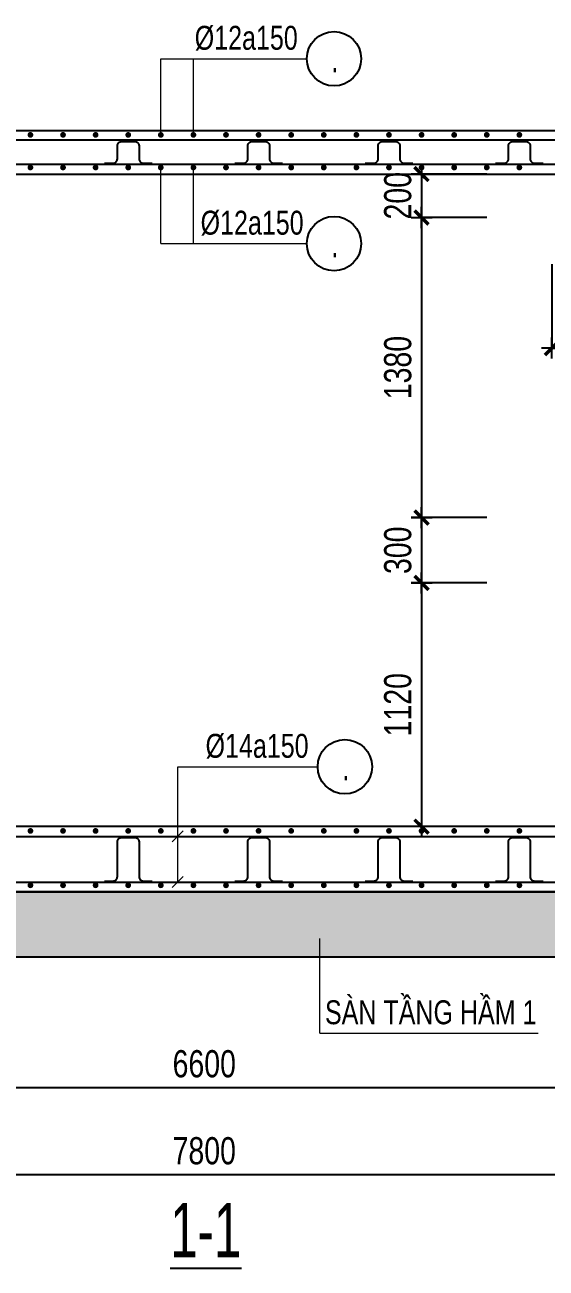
# Model space of a CAD drawing. Extents: x 1229855 to 1302267, y 1135177 to 1201195.
# Drawn here: x 1268784 to 1271183, y 1179424 to 1185140 of the extents above; entities that cross this region are included whole.
import ezdxf
from ezdxf.enums import TextEntityAlignment as Align

# ---------------------------------------------------------------- set-up
doc = ezdxf.new("R2010")
doc.units = 0
doc.header["$LTSCALE"] = 25
doc.header["$MEASUREMENT"] = 0
doc.header["$PDMODE"] = 98
doc.layers.get('0').update_dxf_attribs({"linetype": 'CONTINUOUS'})
doc.layers.get('DEFPOINTS').update_dxf_attribs({"linetype": 'CONTINUOUS'})
for name, color, linetype in [('02.CDC.DIM', 1, 'CONTINUOUS'), ('CDC.02.DIM', 1, 'CONTINUOUS'), ('CDC.03.BORDER', 3, 'CONTINUOUS'), ('CDC.05.STEEL', 4, 'CONTINUOUS'), ('CDC.06.TEXT', 2, 'CONTINUOUS'), ('CDC.10.HATCH', 251, 'CONTINUOUS'), ('CDC.14.STEELNUM', 3, 'CONTINUOUS')]:
    doc.layers.add(name, color=color, linetype=linetype)
doc.layers.add('KCS_CHI', color=1, linetype='CONTINUOUS', lineweight=15)
doc.styles.add('1', font='arial.ttf', dxfattribs={"width": 0.75})
doc.styles.add('arial', font='arial.ttf', dxfattribs={"width": 0.65})
doc.dimstyles.new('DX2', dxfattribs={"dimscale": 0.5, "dimtxt": 250, "dimasz": 0.8, "dimexe": 0, "dimexo": 0, "dimgap": 90, "dimtad": 1, "dimdec": 0, "dimzin": 13, "dimdsep": 46, "dimtxsty": '1', "dimblk1": 'CHEO', "dimblk2": 'CHEO', "dimsah": 1, "dimcen": 0, "dimclrd": 256, "dimclre": 256, "dimclrt": 2, "dimadec": 0, "dimazin": 0, "dimtfac": 1, "dimtdec": 0, "dimtix": 1, "dimtmove": 2, "dimatfit": 3, "dimldrblk": 'CHEO', "dimfxl": 1, "dimtolj": 1, "dimtzin": 13, "dimarcsym": 0})

# ---------------------------------------------------------------- blocks, each defined once
blk = doc.blocks.new('CHEO')
at = {"layer": '02.CDC.DIM'}
for points in [[(-121, 0), (121, 0)], [(0, 121), (0, -121)]]:
    blk.add_lwpolyline(points, dxfattribs=at)
at = {"layer": '02.CDC.DIM', "color": 2, "const_width": 40}
blk.add_lwpolyline([(80, 80), (-80, -81)], dxfattribs=at)
blk = doc.blocks.new('*D270')
at = {"layer": 'CDC.02.DIM', "lineweight": -2, "ltscale": 3, "transparency": 16777216}
for p, q in [((1265710.1, 1180553.8), (1265710.1, 1179853.8)), ((1273510.1, 1180553.8), (1273510.1, 1179853.8)), ((1265710.5, 1179853.8), (1273509.7, 1179853.8))]:
    blk.add_line(p, q, dxfattribs=at)
at = {"layer": 'DEFPOINTS', "color": 0, "ltscale": 3, "transparency": 16777216}
for p in [(1265710.1, 1180553.8), (1273510.1, 1180553.8), (1273510.1, 1179853.8)]:
    blk.add_point(p, dxfattribs=at)
at = {"layer": 'CDC.02.DIM', "lineweight": -2, "ltscale": 3, "transparency": 16777216, "xscale": 0.4, "yscale": 0.4, "zscale": 0.4, "rotation": 180}
blk.add_blockref('CHEO', (1265710.1, 1179853.8), dxfattribs=at)
at = {"layer": 'CDC.02.DIM', "lineweight": -2, "ltscale": 3, "transparency": 16777216, "xscale": 0.4, "yscale": 0.4, "zscale": 0.4}
blk.add_blockref('CHEO', (1273510.1, 1179853.8), dxfattribs=at)
at = {"layer": 'CDC.02.DIM', "color": 2, "ltscale": 3, "transparency": 16777216, "insert": (1269610.1, 1179962.7), "char_height": 125, "attachment_point": 5, "style": '1'}
blk.add_mtext('\\A1;7800', dxfattribs=at)
blk = doc.blocks.new('*D274')
at = {"layer": 'CDC.02.DIM', "lineweight": -2, "ltscale": 3, "transparency": 16777216}
for p, q in [((1266310.1, 1180553.8), (1266310.1, 1180253.8)), ((1272910.1, 1180553.8), (1272910.1, 1180253.8)), ((1266310.5, 1180253.8), (1272909.7, 1180253.8))]:
    blk.add_line(p, q, dxfattribs=at)
at = {"layer": 'DEFPOINTS', "color": 0, "ltscale": 3, "transparency": 16777216}
for p in [(1266310.1, 1180553.8), (1272910.1, 1180553.8), (1272910.1, 1180253.8)]:
    blk.add_point(p, dxfattribs=at)
at = {"layer": 'CDC.02.DIM', "lineweight": -2, "ltscale": 3, "transparency": 16777216, "xscale": 0.4, "yscale": 0.4, "zscale": 0.4, "rotation": 180}
blk.add_blockref('CHEO', (1266310.1, 1180253.8), dxfattribs=at)
at = {"layer": 'CDC.02.DIM', "lineweight": -2, "ltscale": 3, "transparency": 16777216, "xscale": 0.4, "yscale": 0.4, "zscale": 0.4}
blk.add_blockref('CHEO', (1272910.1, 1180253.8), dxfattribs=at)
at = {"layer": 'CDC.02.DIM', "color": 2, "ltscale": 3, "transparency": 16777216, "insert": (1269610.1, 1180362.7), "char_height": 125, "attachment_point": 5, "style": '1'}
blk.add_mtext('\\A1;6600', dxfattribs=at)
blk = doc.blocks.new('_Oblique')
at = {"color": 0, "linetype": 'ByBlock', "lineweight": -2}
blk.add_line((-0.5, -0.5), (0.5, 0.5), dxfattribs=at)
blk = doc.blocks.new('*D277')
at = {"layer": 'CDC.02.DIM', "lineweight": -2, "ltscale": 3, "transparency": 16777216}
for p, q in [((1270609.9, 1184454.2), (1270609.9, 1184454.6)), ((1270910, 1184453.8), (1270609.9, 1184453.8)), ((1270609.9, 1184453.8), (1270609.9, 1184254.1)), ((1270910, 1184254.1), (1270609.9, 1184254.1)), ((1270609.9, 1184253.7), (1270609.9, 1184253.3))]:
    blk.add_line(p, q, dxfattribs=at)
at = {"layer": 'DEFPOINTS', "color": 0, "ltscale": 3, "transparency": 16777216}
for p in [(1270910, 1184453.8), (1270609.9, 1184254.1), (1270910, 1184254.1)]:
    blk.add_point(p, dxfattribs=at)
at = {"layer": 'CDC.02.DIM', "lineweight": -2, "ltscale": 3, "transparency": 16777216, "xscale": 0.4, "yscale": 0.4, "zscale": 0.4}
for p, rotation in [((1270609.9, 1184453.8), 270), ((1270609.9, 1184254.1), 90)]:
    blk.add_blockref('CHEO', p, dxfattribs=dict(at, rotation=rotation))
at = {"layer": 'CDC.02.DIM', "color": 2, "ltscale": 3, "transparency": 16777216, "insert": (1270501, 1184354), "char_height": 125, "attachment_point": 5, "rotation": 90, "style": '1'}
blk.add_mtext('\\A1;200', dxfattribs=at)
blk = doc.blocks.new('*D278')
at = {"layer": 'CDC.02.DIM', "lineweight": -2, "ltscale": 3, "transparency": 16777216}
for p, q in [((1270910, 1184254.1), (1270609.9, 1184254.1)), ((1270609.9, 1184253.7), (1270609.9, 1182874.5)), ((1270910, 1182874.1), (1270609.9, 1182874.1))]:
    blk.add_line(p, q, dxfattribs=at)
at = {"layer": 'DEFPOINTS', "color": 0, "ltscale": 3, "transparency": 16777216}
for p in [(1270910, 1184254.1), (1270609.9, 1182874.1), (1270910, 1182874.1)]:
    blk.add_point(p, dxfattribs=at)
at = {"layer": 'CDC.02.DIM', "lineweight": -2, "ltscale": 3, "transparency": 16777216, "xscale": 0.4, "yscale": 0.4, "zscale": 0.4}
for p, rotation in [((1270609.9, 1184254.1), 90), ((1270609.9, 1182874.1), 270)]:
    blk.add_blockref('CHEO', p, dxfattribs=dict(at, rotation=rotation))
at = {"layer": 'CDC.02.DIM', "color": 2, "ltscale": 3, "transparency": 16777216, "insert": (1270501, 1183564.1), "char_height": 125, "attachment_point": 5, "rotation": 90, "style": '1'}
blk.add_mtext('\\A1;1380', dxfattribs=at)
blk = doc.blocks.new('*D279')
at = {"layer": 'CDC.02.DIM', "lineweight": -2, "ltscale": 3, "transparency": 16777216}
for p, q in [((1270910, 1182874.1), (1270609.9, 1182874.1)), ((1270609.9, 1182873.7), (1270609.9, 1182574.5)), ((1270910, 1182574.1), (1270609.9, 1182574.1))]:
    blk.add_line(p, q, dxfattribs=at)
at = {"layer": 'DEFPOINTS', "color": 0, "ltscale": 3, "transparency": 16777216}
for p in [(1270910, 1182874.1), (1270609.9, 1182574.1), (1270910, 1182574.1)]:
    blk.add_point(p, dxfattribs=at)
at = {"layer": 'CDC.02.DIM', "lineweight": -2, "ltscale": 3, "transparency": 16777216, "xscale": 0.4, "yscale": 0.4, "zscale": 0.4}
for p, rotation in [((1270609.9, 1182874.1), 90), ((1270609.9, 1182574.1), 270)]:
    blk.add_blockref('CHEO', p, dxfattribs=dict(at, rotation=rotation))
at = {"layer": 'CDC.02.DIM', "color": 2, "ltscale": 3, "transparency": 16777216, "insert": (1270501, 1182724.1), "char_height": 125, "attachment_point": 5, "rotation": 90, "style": '1'}
blk.add_mtext('\\A1;300', dxfattribs=at)
blk = doc.blocks.new('*D280')
at = {"layer": 'CDC.02.DIM', "lineweight": -2, "ltscale": 3, "transparency": 16777216}
for p, q in [((1270910, 1182574.1), (1270609.9, 1182574.1)), ((1270609.9, 1182573.7), (1270609.9, 1181454.2)), ((1270910, 1181453.8), (1270609.9, 1181453.8))]:
    blk.add_line(p, q, dxfattribs=at)
at = {"layer": 'DEFPOINTS', "color": 0, "ltscale": 3, "transparency": 16777216}
for p in [(1270910, 1182574.1), (1270609.9, 1181453.8), (1270910, 1181453.8)]:
    blk.add_point(p, dxfattribs=at)
at = {"layer": 'CDC.02.DIM', "lineweight": -2, "ltscale": 3, "transparency": 16777216, "xscale": 0.4, "yscale": 0.4, "zscale": 0.4}
for p, rotation in [((1270609.9, 1182574.1), 90), ((1270609.9, 1181453.8), 270)]:
    blk.add_blockref('CHEO', p, dxfattribs=dict(at, rotation=rotation))
at = {"layer": 'CDC.02.DIM', "color": 2, "ltscale": 3, "transparency": 16777216, "insert": (1270501, 1182014), "char_height": 125, "attachment_point": 5, "rotation": 90, "style": '1'}
blk.add_mtext('\\A1;1120', dxfattribs=at)
blk = doc.blocks.new('*D281')
at = {"layer": 'CDC.02.DIM', "lineweight": -2, "ltscale": 3, "transparency": 16777216}
for p, q in [((1271210.1, 1184040), (1271210.1, 1183653.8)), ((1271710.1, 1184040), (1271710.1, 1183653.8)), ((1271210.5, 1183653.8), (1271709.7, 1183653.8))]:
    blk.add_line(p, q, dxfattribs=at)
at = {"layer": 'DEFPOINTS', "color": 0, "ltscale": 3, "transparency": 16777216}
for p in [(1271210.1, 1184040), (1271710.1, 1184040), (1271710.1, 1183653.8)]:
    blk.add_point(p, dxfattribs=at)
at = {"layer": 'CDC.02.DIM', "lineweight": -2, "ltscale": 3, "transparency": 16777216, "xscale": 0.4, "yscale": 0.4, "zscale": 0.4, "rotation": 180}
blk.add_blockref('CHEO', (1271210.1, 1183653.8), dxfattribs=at)
at = {"layer": 'CDC.02.DIM', "lineweight": -2, "ltscale": 3, "transparency": 16777216, "xscale": 0.4, "yscale": 0.4, "zscale": 0.4}
blk.add_blockref('CHEO', (1271710.1, 1183653.8), dxfattribs=at)
at = {"layer": 'CDC.02.DIM', "color": 2, "ltscale": 3, "transparency": 16777216, "insert": (1271460.1, 1183762.7), "char_height": 125, "attachment_point": 5, "style": '1'}
blk.add_mtext('\\A1;500', dxfattribs=at)

msp = doc.modelspace()

# ---------------------------------------------------------------- hatches: boundary and pattern name
at = {"layer": 'CDC.10.HATCH', "ltscale": 3}
h = msp.add_hatch(dxfattribs=at)
h.set_pattern_fill('BT-01', color=256, scale=25, style=0, pattern_type=2)
h.set_pattern_definition([(50, (-9693, 0), (179.315046, -15.688034), [18.75, -206.25]), (355, (-9693, 0), (-34.687833, 188.048033), [15, -165]), (100.4514, (-9678.06, -1.3), (144.627345, 172.359886), [15.935047, -175.285528]), (46.1842, (-9693, 50), (266.810262, -41.379754), [28.125, -309.375]), (96.6356, (-9670.77, 46.55), (233.665676, 243.529468), [23.90257, -262.92825]), (351.1842, (-9693, 50), (233.665486, 243.52965), [22.5, -247.5]), (21, (-9668, 37.5), (149.226763, -100.654723), [18.75, -206.25]), (326, (-9668, 37.5), (60.828833, 181.287511), [15, -165]), (71.4514, (-9655.56, 29.11), (210.055657, 80.632624), [15.935047, -175.285528]), (37.5, (-9693, 0), (3.0399638, 83.2234635), [0, -163, 0, -167.5, 0, -165.625]), (7.5, (-9693, 0), (65.7673844, 98.602928), [0, -95.5, 0, -159.25, 0, -63.125]), (327.5, (-9748.75, 0), (133.455609, -5.638718), [0, -62.5, 0, -195, 0, -258.75]), (317.5, (-9773.75, 0), (145.796542, 25.0262456), [0, -81.25, 0, -129.5, 0, -183.75]), (45, (-9693, 0), (-75.1300955, 75.1300955), []), (45, (-9693, 30.62), (-75.1300955, 75.1300955), [])])
h.paths.add_polyline_path([(1273586.71, 1181010.1), (1273610.15, 1181010.1), (1273610.15, 1181153.85), (1265610.15, 1181153.85), (1265610.15, 1181010.1), (1265586.71, 1181010.1), (1265633.59, 1180947.6), (1265610.15, 1180947.6), (1265610.15, 1180853.85), (1273610.15, 1180853.85), (1273610.15, 1180947.6), (1273633.59, 1180947.6)])

# ---------------------------------------------------------------- linework, layer by layer
at = {"layer": 'CDC.03.BORDER', "ltscale": 3}
for p, q in [((1265710.15, 1184653.85), (1273510.15, 1184653.85)), ((1266010.15, 1184453.85), (1273210.15, 1184453.85)), ((1272910.15, 1181453.85), (1266310.15, 1181453.85)), ((1273610.15, 1181153.85), (1265610.15, 1181153.85)), ((1265710.15, 1181153.85), (1273510.15, 1181153.85)), ((1273610.15, 1180853.85), (1265610.15, 1180853.85))]:
    msp.add_line(p, q, dxfattribs=at)
at = {"layer": 'CDC.05.STEEL', "ltscale": 3, "const_width": 13.2}
for points in [[(1268803.55, 1184633.85, -1), (1268816.75, 1184633.85, -1)], [(1268953.55, 1184633.85, -1), (1268966.75, 1184633.85, -1)], [(1269103.55, 1184633.85, -1), (1269116.75, 1184633.85, -1)], [(1269253.55, 1184633.85, -1), (1269266.75, 1184633.85, -1)], [(1269403.55, 1184633.85, -1), (1269416.75, 1184633.85, -1)], [(1269553.55, 1184633.85, -1), (1269566.75, 1184633.85, -1)], [(1269703.55, 1184633.85, -1), (1269716.75, 1184633.85, -1)], [(1269853.55, 1184633.85, -1), (1269866.75, 1184633.85, -1)], [(1270003.55, 1184633.85, -1), (1270016.75, 1184633.85, -1)], [(1270153.55, 1184633.85, -1), (1270166.75, 1184633.85, -1)], [(1270303.55, 1184633.85, -1), (1270316.75, 1184633.85, -1)], [(1270453.55, 1184633.85, -1), (1270466.75, 1184633.85, -1)], [(1270603.55, 1184633.85, -1), (1270616.75, 1184633.85, -1)], [(1270753.55, 1184633.85, -1), (1270766.75, 1184633.85, -1)], [(1270903.55, 1184633.85, -1), (1270916.75, 1184633.85, -1)], [(1271053.55, 1184633.85, -1), (1271066.75, 1184633.85, -1)], [(1268803.55, 1184483.85, -1), (1268816.75, 1184483.85, -1)], [(1268953.55, 1184483.85, -1), (1268966.75, 1184483.85, -1)], [(1269103.55, 1184483.85, -1), (1269116.75, 1184483.85, -1)], [(1269253.55, 1184483.85, -1), (1269266.75, 1184483.85, -1)], [(1269403.55, 1184483.85, -1), (1269416.75, 1184483.85, -1)], [(1269553.55, 1184483.85, -1), (1269566.75, 1184483.85, -1)], [(1269703.55, 1184483.85, -1), (1269716.75, 1184483.85, -1)], [(1269853.55, 1184483.85, -1), (1269866.75, 1184483.85, -1)], [(1270003.55, 1184483.85, -1), (1270016.75, 1184483.85, -1)], [(1270153.55, 1184483.85, -1), (1270166.75, 1184483.85, -1)], [(1270303.55, 1184483.85, -1), (1270316.75, 1184483.85, -1)], [(1270453.55, 1184483.85, -1), (1270466.75, 1184483.85, -1)], [(1270603.55, 1184483.85, -1), (1270616.75, 1184483.85, -1)], [(1270753.55, 1184483.85, -1), (1270766.75, 1184483.85, -1)], [(1270903.55, 1184483.85, -1), (1270916.75, 1184483.85, -1)], [(1271053.55, 1184483.85, -1), (1271066.75, 1184483.85, -1)], [(1268803.55, 1181433.85, -1), (1268816.75, 1181433.85, -1)], [(1268953.55, 1181433.85, -1), (1268966.75, 1181433.85, -1)], [(1269103.55, 1181433.85, -1), (1269116.75, 1181433.85, -1)], [(1269253.55, 1181433.85, -1), (1269266.75, 1181433.85, -1)], [(1269403.55, 1181433.85, -1), (1269416.75, 1181433.85, -1)], [(1269553.55, 1181433.85, -1), (1269566.75, 1181433.85, -1)], [(1269703.55, 1181433.85, -1), (1269716.75, 1181433.85, -1)], [(1269853.55, 1181433.85, -1), (1269866.75, 1181433.85, -1)], [(1270003.55, 1181433.85, -1), (1270016.75, 1181433.85, -1)], [(1270153.55, 1181433.85, -1), (1270166.75, 1181433.85, -1)], [(1270303.55, 1181433.85, -1), (1270316.75, 1181433.85, -1)], [(1270453.55, 1181433.85, -1), (1270466.75, 1181433.85, -1)], [(1270603.55, 1181433.85, -1), (1270616.75, 1181433.85, -1)], [(1270753.55, 1181433.85, -1), (1270766.75, 1181433.85, -1)], [(1270903.55, 1181433.85, -1), (1270916.75, 1181433.85, -1)], [(1271053.55, 1181433.85, -1), (1271066.75, 1181433.85, -1)], [(1268803.55, 1181183.85, -1), (1268816.75, 1181183.85, -1)], [(1268953.55, 1181183.85, -1), (1268966.75, 1181183.85, -1)], [(1269103.55, 1181183.85, -1), (1269116.75, 1181183.85, -1)], [(1269253.55, 1181183.85, -1), (1269266.75, 1181183.85, -1)], [(1269403.55, 1181183.85, -1), (1269416.75, 1181183.85, -1)], [(1269553.55, 1181183.85, -1), (1269566.75, 1181183.85, -1)], [(1269703.55, 1181183.85, -1), (1269716.75, 1181183.85, -1)], [(1269853.55, 1181183.85, -1), (1269866.75, 1181183.85, -1)], [(1270003.55, 1181183.85, -1), (1270016.75, 1181183.85, -1)], [(1270153.55, 1181183.85, -1), (1270166.75, 1181183.85, -1)], [(1270303.55, 1181183.85, -1), (1270316.75, 1181183.85, -1)], [(1270453.55, 1181183.85, -1), (1270466.75, 1181183.85, -1)], [(1270603.55, 1181183.85, -1), (1270616.75, 1181183.85, -1)], [(1270753.55, 1181183.85, -1), (1270766.75, 1181183.85, -1)], [(1270903.55, 1181183.85, -1), (1270916.75, 1181183.85, -1)], [(1271053.55, 1181183.85, -1), (1271066.75, 1181183.85, -1)]]:
    msp.add_lwpolyline(points, format="xyb", close=True, dxfattribs=at)
at = {"layer": 'CDC.05.STEEL', "ltscale": 3}
for points in [[(1273475.15, 1184498.85), (1273475.15, 1184578.85, 0.4142147), (1273445.15, 1184608.85), (1265775.15, 1184608.85, 0.4142136), (1265745.15, 1184578.85), (1265745.15, 1184498.85)], [(1269150.34, 1184503.51), (1269190.34, 1184503.51, 0.4142136), (1269210.34, 1184523.51), (1269210.34, 1184583.85, -0.4142136), (1269230.34, 1184603.85), (1269289.96, 1184603.85, -0.4142136), (1269309.96, 1184583.85), (1269309.96, 1184523.51, 0.4142136), (1269329.96, 1184503.51), (1269369.96, 1184503.51)], [(1269750.34, 1184503.51), (1269790.34, 1184503.51, 0.4142136), (1269810.34, 1184523.51), (1269810.34, 1184583.85, -0.4142136), (1269830.34, 1184603.85), (1269889.96, 1184603.85, -0.4142136), (1269909.96, 1184583.85), (1269909.96, 1184523.51, 0.4142136), (1269929.96, 1184503.51), (1269969.96, 1184503.51)], [(1270350.34, 1184503.51), (1270390.34, 1184503.51, 0.4142136), (1270410.34, 1184523.51), (1270410.34, 1184583.85, -0.4142136), (1270430.34, 1184603.85), (1270489.96, 1184603.85, -0.4142136), (1270509.96, 1184583.85), (1270509.96, 1184523.51, 0.4142136), (1270529.96, 1184503.51), (1270569.96, 1184503.51)], [(1270950.34, 1184503.51), (1270990.34, 1184503.51, 0.4142136), (1271010.34, 1184523.51), (1271010.34, 1184583.85, -0.4142136), (1271030.34, 1184603.85), (1271089.96, 1184603.85, -0.4142136), (1271109.96, 1184583.85), (1271109.96, 1184523.51, 0.4142136), (1271129.96, 1184503.51), (1271169.96, 1184503.51)], [(1265750.15, 1184580.85), (1265750.15, 1184528.85, 0.4142136), (1265780.15, 1184498.85), (1273440.15, 1184498.85, 0.4142347), (1273470.15, 1184528.85), (1273470.15, 1184580.85)], [(1265750.15, 1181379.49), (1265750.15, 1181378.85, -0.4142136), (1265780.15, 1181408.85), (1273440.15, 1181408.85, -0.4142136), (1273470.15, 1181378.85), (1273470.15, 1181198.85)], [(1269150.34, 1181203.51), (1269190.34, 1181203.51, 0.4142136), (1269210.34, 1181223.51), (1269210.34, 1181383.85, -0.4142136), (1269230.34, 1181403.85), (1269289.96, 1181403.85, -0.4142136), (1269309.96, 1181383.85), (1269309.96, 1181223.51, 0.4142136), (1269329.96, 1181203.51), (1269369.96, 1181203.51)], [(1269750.34, 1181203.51), (1269790.34, 1181203.51, 0.4142136), (1269810.34, 1181223.51), (1269810.34, 1181383.85, -0.4142136), (1269830.34, 1181403.85), (1269889.96, 1181403.85, -0.4142136), (1269909.96, 1181383.85), (1269909.96, 1181223.51, 0.4142136), (1269929.96, 1181203.51), (1269969.96, 1181203.51)], [(1270350.34, 1181203.51), (1270390.34, 1181203.51, 0.4142136), (1270410.34, 1181223.51), (1270410.34, 1181383.85, -0.4142136), (1270430.34, 1181403.85), (1270489.96, 1181403.85, -0.4142136), (1270509.96, 1181383.85), (1270509.96, 1181223.51, 0.4142136), (1270529.96, 1181203.51), (1270569.96, 1181203.51)], [(1270950.34, 1181203.51), (1270990.34, 1181203.51, 0.4142136), (1271010.34, 1181223.51), (1271010.34, 1181383.85, -0.4142136), (1271030.34, 1181403.85), (1271089.96, 1181403.85, -0.4142136), (1271109.96, 1181383.85), (1271109.96, 1181223.51, 0.4142136), (1271129.96, 1181203.51), (1271169.96, 1181203.51)], [(1265760.15, 1181377.85), (1265760.15, 1181218.85, 0.4142136), (1265780.15, 1181198.85), (1273440.15, 1181198.85, 0.4142136), (1273460.15, 1181218.85), (1273460.15, 1181377.85)]]:
    msp.add_lwpolyline(points, format="xyb", dxfattribs=at)
at = {"layer": 'CDC.14.STEELNUM', "ltscale": 0.3}
for centre in [(1270207.24, 1184983.85), (1270207.24, 1184133.85), (1270257.09, 1181728.86)]:
    msp.add_circle(centre, 125, dxfattribs=at)
at = {"layer": 'KCS_CHI', "ltscale": 3}
for p, q in [((1269410.15, 1184983.85), (1270082.24, 1184983.85)), ((1269410.15, 1184633.85), (1269410.15, 1184983.85)), ((1269560.15, 1184633.85), (1269560.15, 1184983.85)), ((1269410.15, 1184133.85), (1269410.15, 1184483.85)), ((1269560.15, 1184133.85), (1269560.15, 1184483.85)), ((1269410.15, 1184133.85), (1270082.24, 1184133.85)), ((1269488.15, 1181198.85), (1269488.15, 1181728.86)), ((1269488.15, 1181728.86), (1270132.09, 1181728.86)), ((1270142.15, 1180503.85), (1270142.15, 1180938.85)), ((1270142.15, 1180503.85), (1271147.15, 1180503.85))]:
    msp.add_line(p, q, dxfattribs=at)

# ---------------------------------------------------------------- block references
at = {"layer": 'KCS_CHI', "ltscale": 3, "xscale": 50, "yscale": 50, "zscale": 50}
for p in [(1269488.15, 1181408.85), (1269488.15, 1181198.85)]:
    msp.add_blockref('_Oblique', p, dxfattribs=at)

# ---------------------------------------------------------------- texts
at = {"layer": 'CDC.06.TEXT', "ltscale": 3, "style": 'arial', "width": 0.75}
for s, p in [('%%C12a150', (1269803.29, 1185080.15)), ('%%C12a150', (1269830.29, 1184230.15)), ('%%C14a150', (1269853.14, 1181825.15)), ('SÀN TẦNG HẦM 1', (1270652.29, 1180600.15))]:
    msp.add_text(s, height=110, dxfattribs=at).set_placement(p, align=Align.MIDDLE_CENTER)
at = {"layer": 'CDC.06.TEXT', "ltscale": 3, "style": 'arial', "width": 0.65}
msp.add_text('%%U1-1', height=250, dxfattribs=at).set_placement((1269617.15, 1179473.85), align=Align.CENTER)
at = {"layer": 'CDC.14.STEELNUM', "ltscale": 0.3, "style": 'arial', "width": 0.65}
for p in [(1270211.05, 1184983.73), (1270211.05, 1184133.73), (1270260.89, 1181728.73)]:
    msp.add_text('.', height=125, dxfattribs=at).set_placement(p, align=Align.MIDDLE_CENTER)

# ---------------------------------------------------------------- dimensions: what is measured, and where the dimension line sits
at = {"layer": 'CDC.02.DIM', "ltscale": 3}
for base, p1, p2, picture, middle in [((1270609.86, 1184254.09), (1270910, 1184453.84), (1270910, 1184254.09), '*D277', (1270501.04, 1184353.96)), ((1270609.86, 1182874.09), (1270910, 1184254.09), (1270910, 1182874.09), '*D278', (1270500.99, 1183564.09)), ((1270609.86, 1182574.09), (1270910, 1182874.09), (1270910, 1182574.09), '*D279', (1270500.99, 1182724.09)), ((1270609.86, 1181453.84), (1270910, 1182574.09), (1270910, 1181453.84), '*D280', (1270501.04, 1182013.96))]:
    dim = msp.add_linear_dim(base=base, p1=p1, p2=p2, angle=90, dimstyle='DX2', dxfattribs=at)
    dim.commit()
    dim.dimension.update_dxf_attribs({"geometry": picture, "text_midpoint": middle})
for base, p1, p2, picture, middle in [((1271710.15, 1183653.85), (1271210.15, 1184040), (1271710.15, 1184040), '*D281', (1271460.15, 1183762.67)), ((1273510.15, 1179853.85), (1265710.15, 1180553.85), (1273510.15, 1180553.85), '*D270', (1269610.15, 1179962.67)), ((1272910.15, 1180253.85), (1266310.15, 1180553.85), (1272910.15, 1180553.85), '*D274', (1269610.15, 1180362.67))]:
    dim = msp.add_linear_dim(base=base, p1=p1, p2=p2, dimstyle='DX2', dxfattribs=at)
    dim.commit()
    dim.dimension.update_dxf_attribs({"geometry": picture, "text_midpoint": middle})

doc.saveas('drawing.dxf')
